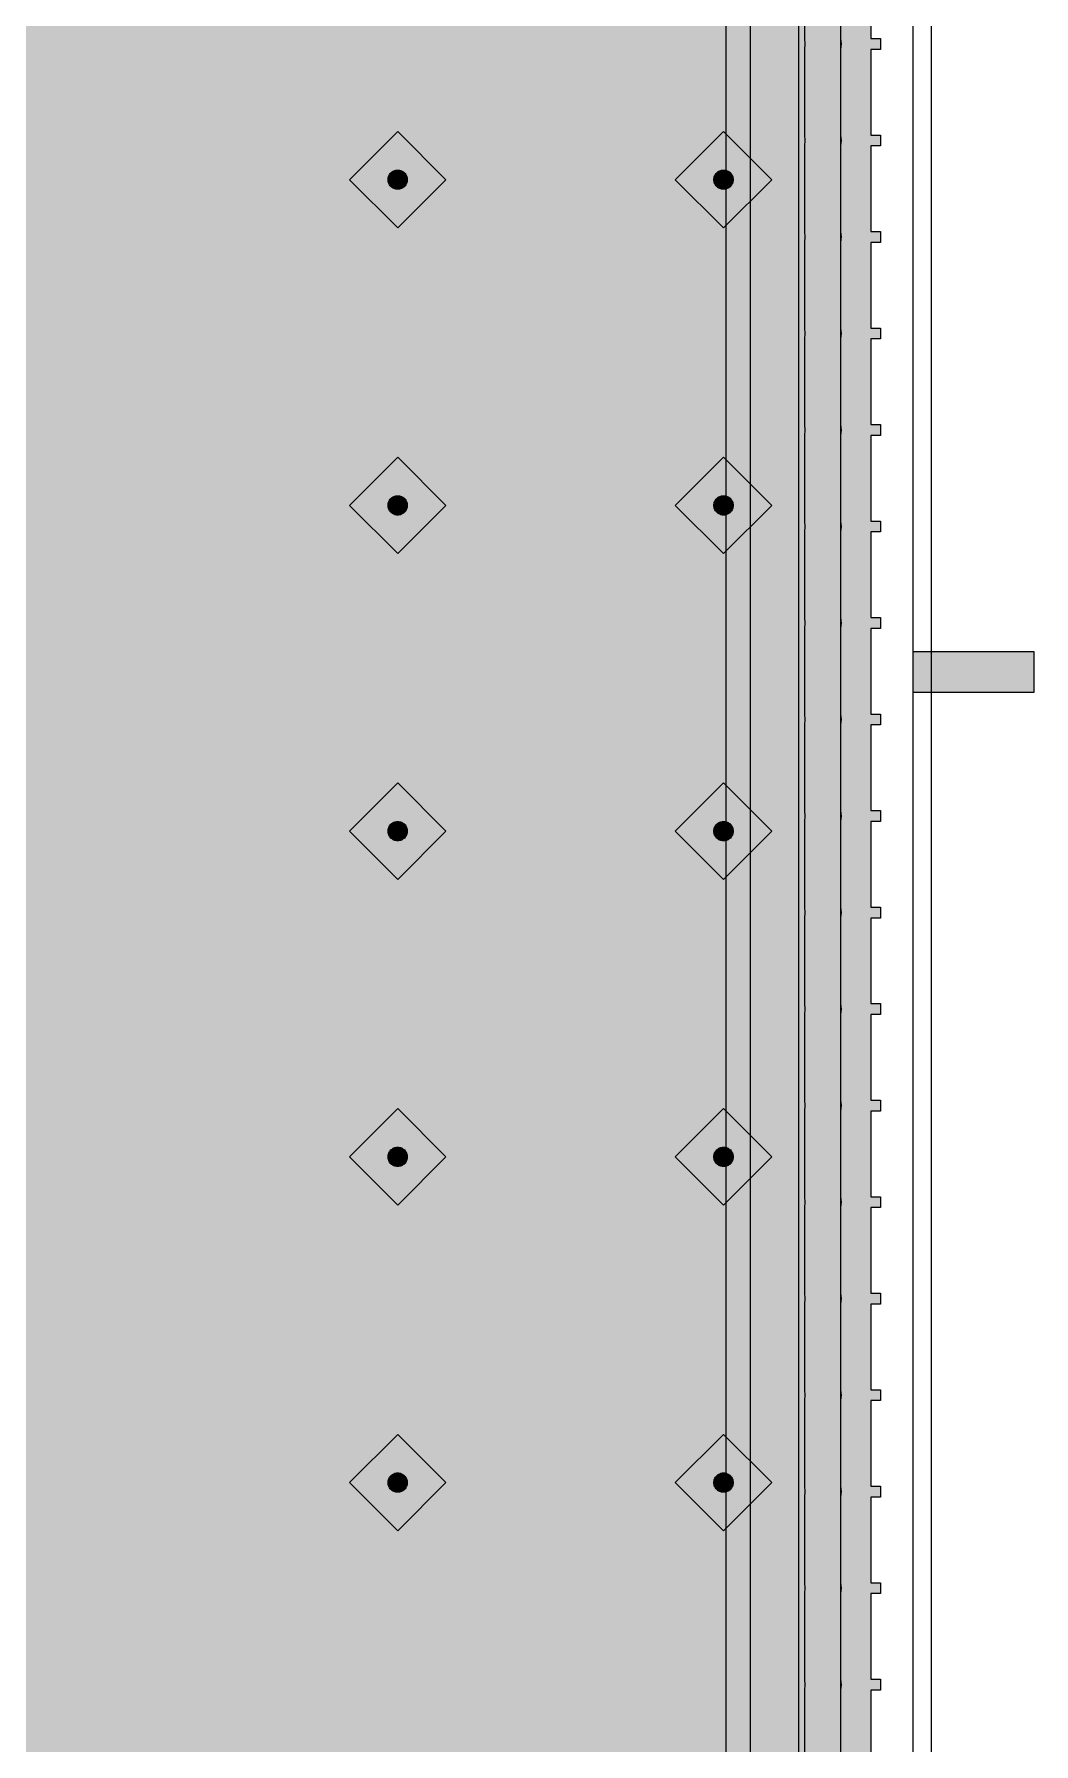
# Model space of a CAD drawing. Header units: metres. Extents: x 2172.2 to 2210.6, y 415.3 to 458.1.
# Drawn here: x 2192.783 to 2193.611, y 449.978 to 451.395 of the extents above; entities that cross this region are included whole.
import ezdxf

# ---------------------------------------------------------------- set-up
doc = ezdxf.new("R2010")
doc.units = ezdxf.units.M
for name, color, linetype, lineweight in [('NC_N1_BANQUETTES', 7, 'CONTINUOUS', 13), ('NC_N1_FLOOR_DECOR', 32, 'CONTINUOUS', 13), ('NC_N1_GLAZING', 4, 'CONTINUOUS', 13), ('NC_N1_WALLS', 7, 'CONTINUOUS', 25)]:
    doc.layers.add(name, color=color, linetype=linetype, lineweight=lineweight)

# ---------------------------------------------------------------- blocks, each defined once
blk = doc.blocks.new('NC_N1_ARCHITECTURE')
at = {"layer": 'NC_N1_WALLS', "true_color": 0xe7e6e1}
blk.add_hatch(color=256, dxfattribs=at).paths.add_polyline_path([(3.61142, 16.883097), (3.61142, 16.849096), (3.51142, 16.849096), (3.51142, 16.883097)])
at = {"layer": 'NC_N1_GLAZING', "linetype": 'CONTINUOUS', "lineweight": -2}
blk.add_lwpolyline([(3.52642, 12.841096), (3.51142, 12.841096), (3.51142, 18.191095), (3.52642, 18.191095)], close=True, dxfattribs=at)
at = {"layer": 'NC_N1_WALLS', "linetype": 'CONTINUOUS', "lineweight": -2}
blk.add_lwpolyline([(3.61142, 16.883097), (3.61142, 16.849096), (3.51142, 16.849096), (3.51142, 16.883097)], close=True, dxfattribs=at)
blk = doc.blocks.new('NC_N1_MIXED_FLOOR_TRIANGLE_L_1')
at = {"true_color": 0xeff0ee}
h = blk.add_hatch(color=256, dxfattribs=at)
h.dxf.hatch_style = 1
h.paths.add_polyline_path([(3.3202, 19.4236), (3.3203, 19.423), (3.3205, 19.4212), (3.3209, 19.4188), (3.3217, 19.4165), (3.3226, 19.4142), (3.3238, 19.412), (3.3251, 19.41), (3.3267, 19.4081), (3.3284, 19.4064), (3.3303, 19.4048), (3.3323, 19.4034), (3.3345, 19.4023), (3.3368, 19.4013), (3.3391, 19.4006), (3.3415, 19.4001), (3.344, 19.3999), (3.3598, 19.3991), (3.3611, 19.3991), (3.4514, 19.3991), (3.4514, 11.707), (-4.3727, 19.5311), (3.3194, 19.5311), (3.3194, 19.4968), (3.3194, 19.4407), (3.3195, 19.4395), (3.3199, 19.4308)])
at = {"color": 0, "linetype": 'CONTINUOUS', "lineweight": -2, "true_color": 0xa5b2b8}
blk.add_lwpolyline([(3.4514, 19.3991), (3.4514, 11.707), (-4.3727, 19.5311)], dxfattribs=at)
at = {"color": 0, "linetype": 'CONTINUOUS', "lineweight": -2, "true_color": 0xa38246}
for points in [[(3.4164, 19.3641), (3.4164, 11.7915), (-4.2882, 19.4961)], [(3.3564, 19.3042), (3.3564, 11.9364), (-4.1433, 19.4361)]]:
    blk.add_lwpolyline(points, dxfattribs=at)
at = {"color": 0, "linetype": 'CONTINUOUS', "lineweight": -2, "true_color": 0x778fa0}
blk.add_lwpolyline([(3.3764, 19.3241), (3.3764, 11.8881), (-4.1916, 19.4561)], dxfattribs=at)
blk = doc.blocks.new('NC_N1_TRIANGLE_L_BANQUETTE')
at = {"true_color": 0x778fa0}
h = blk.add_hatch(color=256, dxfattribs=at)
h.dxf.hatch_style = 1
h.paths.add_polyline_path([(0.027, 0.92), (0.027, 0.929), (0.035, 0.929), (0.035, 1), (0.027, 1), (0.027, 1.009), (0.035, 1.009), (0.035, 1.08), (0.027, 1.08), (0.027, 1.089), (0.035, 1.089), (0.035, 1.16), (0.027, 1.16), (0.027, 1.169), (0.035, 1.169), (0.035, 1.24), (0.027, 1.24), (0.027, 1.249), (0.035, 1.249), (0.035, 1.32), (0.027, 1.32), (0.027, 1.329), (0.035, 1.329), (0.035, 1.4), (0.027, 1.4), (0.027, 1.409), (0.035, 1.409), (0.035, 1.48), (0.027, 1.48), (0.027, 1.489), (0.035, 1.489), (0.035, 1.56), (0.027, 1.56), (0.027, 1.569), (0.035, 1.569), (0.035, 1.64), (0.027, 1.64), (0.027, 1.649), (0.035, 1.649), (0.035, 1.72), (0.027, 1.72), (0.027, 1.729), (0.035, 1.729), (0.035, 1.8), (0.027, 1.8), (0.027, 1.809), (0.035, 1.809), (0.035, 1.88), (0.027, 1.88), (0.027, 1.889), (0.035, 1.889), (0.035, 1.96), (0.027, 1.96), (0.027, 1.969), (0.035, 1.969), (0.035, 2.04), (0.027, 2.04), (0.027, 2.049), (0.035, 2.049), (0.035, 2.12), (0.027, 2.12), (0.027, 2.129), (0.035, 2.129), (0.035, 2.2), (0.027, 2.2), (0.027, 2.209), (0.035, 2.209), (0.035, 2.28), (0.027, 2.28), (0.027, 2.289), (0.035, 2.289), (0.035, 2.36), (0.027, 2.36), (0.027, 2.369), (0.035, 2.369), (0.035, 2.44), (0.027, 2.44), (0.027, 2.449), (0.035, 2.449), (0.035, 2.52), (0.027, 2.52), (0.027, 2.529), (0.035, 2.529), (0.035, 2.6), (0.027, 2.6), (0.027, 2.609), (0.035, 2.609), (0.035, 2.68), (0.027, 2.68), (0.027, 2.689), (0.035, 2.689), (0.035, 2.76), (0.027, 2.76), (0.027, 2.769), (0.035, 2.769), (0.035, 2.84), (0.027, 2.84), (0.027, 2.849), (0.035, 2.849), (0.035, 2.92), (0.027, 2.92), (0.027, 2.929), (0.035, 2.929), (0.035, 3), (0.027, 3), (0.027, 3.009), (0.035, 3.009), (0.035, 3.08), (0.027, 3.08), (0.027, 3.089), (0.035, 3.089), (0.035, 3.16), (0.027, 3.16), (0.027, 3.169), (0.035, 3.169), (0.035, 3.24), (0.027, 3.24), (0.027, 3.249), (0.035, 3.249), (0.035, 3.32), (0.027, 3.32), (0.027, 3.329), (0.035, 3.329), (0.035, 3.4), (0.027, 3.4), (0.027, 3.409), (0.035, 3.409), (0.035, 3.48), (0.027, 3.48), (0.027, 3.489), (0.035, 3.489), (0.035, 3.56), (0.027, 3.56), (0.027, 3.569), (0.035, 3.569), (0.035, 3.64), (0.027, 3.64), (0.027, 3.649), (0.035, 3.649), (0.035, 3.72), (0.027, 3.72), (0.027, 3.729), (0.035, 3.729), (0.035, 3.8), (0.027, 3.8), (0.027, 3.809), (0.035, 3.809), (0.035, 3.88), (0.027, 3.88), (0.027, 3.889), (0.035, 3.889), (0.035, 3.96), (0.027, 3.96), (0.027, 3.969), (0.035, 3.969), (0.035, 4.04), (0.027, 4.04), (0.027, 4.049), (0.035, 4.049), (0.035, 4.12), (0.027, 4.12), (0.027, 4.129), (0.035, 4.129), (0.035, 4.2), (0.027, 4.2), (0.027, 4.209), (0.035, 4.209), (0.035, 4.28), (0.027, 4.28), (0.027, 4.289), (0.035, 4.289), (0.035, 4.35), (0.8, 4.35), (0.8, 0.8), (4.35, 0.8), (4.35, 0.035), (4.289, 0.035), (4.289, 0.027), (4.28, 0.027), (4.28, 0.035), (4.209, 0.035), (4.209, 0.027), (4.2, 0.027), (4.2, 0.035), (4.129, 0.035), (4.129, 0.027), (4.12, 0.027), (4.12, 0.035), (4.049, 0.035), (4.049, 0.027), (4.04, 0.027), (4.04, 0.035), (3.969, 0.035), (3.969, 0.027), (3.96, 0.027), (3.96, 0.035), (3.889, 0.035), (3.889, 0.027), (3.88, 0.027), (3.88, 0.035), (3.809, 0.035), (3.809, 0.027), (3.8, 0.027), (3.8, 0.035), (3.729, 0.035), (3.729, 0.027), (3.72, 0.027), (3.72, 0.035), (3.649, 0.035), (3.649, 0.027), (3.64, 0.027), (3.64, 0.035), (3.569, 0.035), (3.569, 0.027), (3.56, 0.027), (3.56, 0.035), (3.489, 0.035), (3.489, 0.027), (3.48, 0.027), (3.48, 0.035), (3.409, 0.035), (3.409, 0.027), (3.4, 0.027), (3.4, 0.035), (3.329, 0.035), (3.329, 0.027), (3.32, 0.027), (3.32, 0.035), (3.249, 0.035), (3.249, 0.027), (3.24, 0.027), (3.24, 0.035), (3.169, 0.035), (3.169, 0.027), (3.16, 0.027), (3.16, 0.035), (3.089, 0.035), (3.089, 0.027), (3.08, 0.027), (3.08, 0.035), (3.009, 0.035), (3.009, 0.027), (3, 0.027), (3, 0.035), (2.929, 0.035), (2.929, 0.027), (2.92, 0.027), (2.92, 0.035), (2.849, 0.035), (2.849, 0.027), (2.84, 0.027), (2.84, 0.035), (2.769, 0.035), (2.769, 0.027), (2.76, 0.027), (2.76, 0.035), (2.689, 0.035), (2.689, 0.027), (2.68, 0.027), (2.68, 0.035), (2.609, 0.035), (2.609, 0.027), (2.6, 0.027), (2.6, 0.035), (2.529, 0.035), (2.529, 0.027), (2.52, 0.027), (2.52, 0.035), (2.449, 0.035), (2.449, 0.027), (2.44, 0.027), (2.44, 0.035), (2.369, 0.035), (2.369, 0.027), (2.36, 0.027), (2.36, 0.035), (2.289, 0.035), (2.289, 0.027), (2.28, 0.027), (2.28, 0.035), (2.209, 0.035), (2.209, 0.027), (2.2, 0.027), (2.2, 0.035), (2.129, 0.035), (2.129, 0.027), (2.12, 0.027), (2.12, 0.035), (2.049, 0.035), (2.049, 0.027), (2.04, 0.027), (2.04, 0.035), (1.969, 0.035), (1.969, 0.027), (1.96, 0.027), (1.96, 0.035), (1.889, 0.035), (1.889, 0.027), (1.88, 0.027), (1.88, 0.035), (1.809, 0.035), (1.809, 0.027), (1.8, 0.027), (1.8, 0.035), (1.729, 0.035), (1.729, 0.027), (1.72, 0.027), (1.72, 0.035), (1.649, 0.035), (1.649, 0.027), (1.64, 0.027), (1.64, 0.035), (1.569, 0.035), (1.569, 0.027), (1.56, 0.027), (1.56, 0.035), (1.489, 0.035), (1.489, 0.027), (1.48, 0.027), (1.48, 0.035), (1.409, 0.035), (1.409, 0.027), (1.4, 0.027), (1.4, 0.035), (1.329, 0.035), (1.329, 0.027), (1.32, 0.027), (1.32, 0.035), (1.249, 0.035), (1.249, 0.027), (1.24, 0.027), (1.24, 0.035), (1.169, 0.035), (1.169, 0.027), (1.16, 0.027), (1.16, 0.035), (1.089, 0.035), (1.089, 0.027), (1.08, 0.027), (1.08, 0.035), (1.009, 0.035), (1.009, 0.027), (1, 0.027), (1, 0.035), (0.929, 0.035), (0.929, 0.027), (0.92, 0.027), (0.92, 0.035), (0.849, 0.035), (0.849, 0.027), (0.84, 0.027), (0.84, 0.035), (0.769, 0.035), (0.769, 0.027), (0.76, 0.027), (0.76, 0.035), (0.689, 0.035), (0.689, 0.027), (0.68, 0.027), (0.68, 0.035), (0.609, 0.035), (0.609, 0.027), (0.6, 0.027), (0.6, 0.035), (0.529, 0.035), (0.529, 0.027), (0.52, 0.027), (0.52, 0.035), (0.45, 0.035), (0.45, 0.048), (0.448, 0.048), (0.448, 0.092), (0.45, 0.092), (0.45, 0.45), (0.035, 0.45), (0.035, 0.52), (0.027, 0.52), (0.027, 0.529), (0.035, 0.529), (0.035, 0.6), (0.027, 0.6), (0.027, 0.609), (0.035, 0.609), (0.035, 0.68), (0.027, 0.68), (0.027, 0.689), (0.035, 0.689), (0.035, 0.76), (0.027, 0.76), (0.027, 0.769), (0.035, 0.769), (0.035, 0.84), (0.027, 0.84), (0.027, 0.849), (0.035, 0.849), (0.035, 0.92)])
at = {"true_color": 0xa38246}
h = blk.add_hatch(color=256, dxfattribs=at)
h.dxf.hatch_style = 1
h.paths.add_polyline_path([(0.165, 3.397), (0.165, 3.3962), (0.1648, 3.3954), (0.1647, 3.3947), (0.1644, 3.3939), (0.1641, 3.3932), (0.1637, 3.3926), (0.1632, 3.3919), (0.1627, 3.3913), (0.1621, 3.3908), (0.1614, 3.3903), (0.1608, 3.3899), (0.1601, 3.3896), (0.1593, 3.3893), (0.1586, 3.3892), (0.1578, 3.389), (0.157, 3.389), (0.1562, 3.389), (0.1554, 3.3892), (0.1547, 3.3893), (0.1539, 3.3896), (0.1532, 3.3899), (0.1526, 3.3903), (0.1519, 3.3908), (0.1513, 3.3913), (0.1508, 3.3919), (0.1503, 3.3926), (0.1499, 3.3932), (0.1496, 3.3939), (0.1493, 3.3947), (0.1492, 3.3954), (0.149, 3.3962), (0.149, 3.397), (0.149, 3.3978), (0.1492, 3.3986), (0.1493, 3.3993), (0.1496, 3.4001), (0.1499, 3.4008), (0.1503, 3.4014), (0.1508, 3.4021), (0.1513, 3.4027), (0.1519, 3.4032), (0.1526, 3.4037), (0.1532, 3.4041), (0.1539, 3.4044), (0.1547, 3.4047), (0.1554, 3.4048), (0.1562, 3.405), (0.157, 3.405), (0.1578, 3.405), (0.1586, 3.4048), (0.1593, 3.4047), (0.1601, 3.4044), (0.1608, 3.4041), (0.1614, 3.4037), (0.1621, 3.4032), (0.1627, 3.4027), (0.1632, 3.4021), (0.1637, 3.4014), (0.1641, 3.4008), (0.1644, 3.4001), (0.1647, 3.3993), (0.1648, 3.3986), (0.165, 3.3978)])
h = blk.add_hatch(color=256, dxfattribs=at)
h.dxf.hatch_style = 1
h.paths.add_polyline_path([(0.435, 3.397), (0.435, 3.3962), (0.4348, 3.3954), (0.4347, 3.3947), (0.4344, 3.3939), (0.4341, 3.3932), (0.4337, 3.3926), (0.4332, 3.3919), (0.4327, 3.3913), (0.4321, 3.3908), (0.4314, 3.3903), (0.4308, 3.3899), (0.4301, 3.3896), (0.4293, 3.3893), (0.4286, 3.3892), (0.4278, 3.389), (0.427, 3.389), (0.4262, 3.389), (0.4254, 3.3892), (0.4247, 3.3893), (0.4239, 3.3896), (0.4232, 3.3899), (0.4226, 3.3903), (0.4219, 3.3908), (0.4213, 3.3913), (0.4208, 3.3919), (0.4203, 3.3926), (0.4199, 3.3932), (0.4196, 3.3939), (0.4193, 3.3947), (0.4192, 3.3954), (0.419, 3.3962), (0.419, 3.397), (0.419, 3.3978), (0.4192, 3.3986), (0.4193, 3.3993), (0.4196, 3.4001), (0.4199, 3.4008), (0.4203, 3.4014), (0.4208, 3.4021), (0.4213, 3.4027), (0.4219, 3.4032), (0.4226, 3.4037), (0.4232, 3.4041), (0.4239, 3.4044), (0.4247, 3.4047), (0.4254, 3.4048), (0.4262, 3.405), (0.427, 3.405), (0.4278, 3.405), (0.4286, 3.4048), (0.4293, 3.4047), (0.4301, 3.4044), (0.4308, 3.4041), (0.4314, 3.4037), (0.4321, 3.4032), (0.4327, 3.4027), (0.4332, 3.4021), (0.4337, 3.4014), (0.4341, 3.4008), (0.4344, 3.4001), (0.4347, 3.3993), (0.4348, 3.3986), (0.435, 3.3978)])
h = blk.add_hatch(color=256, dxfattribs=at)
h.dxf.hatch_style = 1
h.paths.add_polyline_path([(0.165, 3.127), (0.165, 3.1262), (0.1648, 3.1254), (0.1647, 3.1247), (0.1644, 3.1239), (0.1641, 3.1232), (0.1637, 3.1226), (0.1632, 3.1219), (0.1627, 3.1213), (0.1621, 3.1208), (0.1614, 3.1203), (0.1608, 3.1199), (0.1601, 3.1196), (0.1593, 3.1193), (0.1586, 3.1192), (0.1578, 3.119), (0.157, 3.119), (0.1562, 3.119), (0.1554, 3.1192), (0.1547, 3.1193), (0.1539, 3.1196), (0.1532, 3.1199), (0.1526, 3.1203), (0.1519, 3.1208), (0.1513, 3.1213), (0.1508, 3.1219), (0.1503, 3.1226), (0.1499, 3.1232), (0.1496, 3.1239), (0.1493, 3.1247), (0.1492, 3.1254), (0.149, 3.1262), (0.149, 3.127), (0.149, 3.1278), (0.1492, 3.1286), (0.1493, 3.1293), (0.1496, 3.1301), (0.1499, 3.1308), (0.1503, 3.1314), (0.1508, 3.1321), (0.1513, 3.1327), (0.1519, 3.1332), (0.1526, 3.1337), (0.1532, 3.1341), (0.1539, 3.1344), (0.1547, 3.1347), (0.1554, 3.1348), (0.1562, 3.135), (0.157, 3.135), (0.1578, 3.135), (0.1586, 3.1348), (0.1593, 3.1347), (0.1601, 3.1344), (0.1608, 3.1341), (0.1614, 3.1337), (0.1621, 3.1332), (0.1627, 3.1327), (0.1632, 3.1321), (0.1637, 3.1314), (0.1641, 3.1308), (0.1644, 3.1301), (0.1647, 3.1293), (0.1648, 3.1286), (0.165, 3.1278)])
h = blk.add_hatch(color=256, dxfattribs=at)
h.dxf.hatch_style = 1
h.paths.add_polyline_path([(0.435, 3.127), (0.435, 3.1262), (0.4348, 3.1254), (0.4347, 3.1247), (0.4344, 3.1239), (0.4341, 3.1232), (0.4337, 3.1226), (0.4332, 3.1219), (0.4327, 3.1213), (0.4321, 3.1208), (0.4314, 3.1203), (0.4308, 3.1199), (0.4301, 3.1196), (0.4293, 3.1193), (0.4286, 3.1192), (0.4278, 3.119), (0.427, 3.119), (0.4262, 3.119), (0.4254, 3.1192), (0.4247, 3.1193), (0.4239, 3.1196), (0.4232, 3.1199), (0.4226, 3.1203), (0.4219, 3.1208), (0.4213, 3.1213), (0.4208, 3.1219), (0.4203, 3.1226), (0.4199, 3.1232), (0.4196, 3.1239), (0.4193, 3.1247), (0.4192, 3.1254), (0.419, 3.1262), (0.419, 3.127), (0.419, 3.1278), (0.4192, 3.1286), (0.4193, 3.1293), (0.4196, 3.1301), (0.4199, 3.1308), (0.4203, 3.1314), (0.4208, 3.1321), (0.4213, 3.1327), (0.4219, 3.1332), (0.4226, 3.1337), (0.4232, 3.1341), (0.4239, 3.1344), (0.4247, 3.1347), (0.4254, 3.1348), (0.4262, 3.135), (0.427, 3.135), (0.4278, 3.135), (0.4286, 3.1348), (0.4293, 3.1347), (0.4301, 3.1344), (0.4308, 3.1341), (0.4314, 3.1337), (0.4321, 3.1332), (0.4327, 3.1327), (0.4332, 3.1321), (0.4337, 3.1314), (0.4341, 3.1308), (0.4344, 3.1301), (0.4347, 3.1293), (0.4348, 3.1286), (0.435, 3.1278)])
h = blk.add_hatch(color=256, dxfattribs=at)
h.dxf.hatch_style = 1
h.paths.add_polyline_path([(0.165, 2.857), (0.165, 2.8562), (0.1648, 2.8554), (0.1647, 2.8547), (0.1644, 2.8539), (0.1641, 2.8532), (0.1637, 2.8526), (0.1632, 2.8519), (0.1627, 2.8513), (0.1621, 2.8508), (0.1614, 2.8503), (0.1608, 2.8499), (0.1601, 2.8496), (0.1593, 2.8493), (0.1586, 2.8492), (0.1578, 2.849), (0.157, 2.849), (0.1562, 2.849), (0.1554, 2.8492), (0.1547, 2.8493), (0.1539, 2.8496), (0.1532, 2.8499), (0.1526, 2.8503), (0.1519, 2.8508), (0.1513, 2.8513), (0.1508, 2.8519), (0.1503, 2.8526), (0.1499, 2.8532), (0.1496, 2.8539), (0.1493, 2.8547), (0.1492, 2.8554), (0.149, 2.8562), (0.149, 2.857), (0.149, 2.8578), (0.1492, 2.8586), (0.1493, 2.8593), (0.1496, 2.8601), (0.1499, 2.8608), (0.1503, 2.8614), (0.1508, 2.8621), (0.1513, 2.8627), (0.1519, 2.8632), (0.1526, 2.8637), (0.1532, 2.8641), (0.1539, 2.8644), (0.1547, 2.8647), (0.1554, 2.8648), (0.1562, 2.865), (0.157, 2.865), (0.1578, 2.865), (0.1586, 2.8648), (0.1593, 2.8647), (0.1601, 2.8644), (0.1608, 2.8641), (0.1614, 2.8637), (0.1621, 2.8632), (0.1627, 2.8627), (0.1632, 2.8621), (0.1637, 2.8614), (0.1641, 2.8608), (0.1644, 2.8601), (0.1647, 2.8593), (0.1648, 2.8586), (0.165, 2.8578)])
h = blk.add_hatch(color=256, dxfattribs=at)
h.dxf.hatch_style = 1
h.paths.add_polyline_path([(0.435, 2.857), (0.435, 2.8562), (0.4348, 2.8554), (0.4347, 2.8547), (0.4344, 2.8539), (0.4341, 2.8532), (0.4337, 2.8526), (0.4332, 2.8519), (0.4327, 2.8513), (0.4321, 2.8508), (0.4314, 2.8503), (0.4308, 2.8499), (0.4301, 2.8496), (0.4293, 2.8493), (0.4286, 2.8492), (0.4278, 2.849), (0.427, 2.849), (0.4262, 2.849), (0.4254, 2.8492), (0.4247, 2.8493), (0.4239, 2.8496), (0.4232, 2.8499), (0.4226, 2.8503), (0.4219, 2.8508), (0.4213, 2.8513), (0.4208, 2.8519), (0.4203, 2.8526), (0.4199, 2.8532), (0.4196, 2.8539), (0.4193, 2.8547), (0.4192, 2.8554), (0.419, 2.8562), (0.419, 2.857), (0.419, 2.8578), (0.4192, 2.8586), (0.4193, 2.8593), (0.4196, 2.8601), (0.4199, 2.8608), (0.4203, 2.8614), (0.4208, 2.8621), (0.4213, 2.8627), (0.4219, 2.8632), (0.4226, 2.8637), (0.4232, 2.8641), (0.4239, 2.8644), (0.4247, 2.8647), (0.4254, 2.8648), (0.4262, 2.865), (0.427, 2.865), (0.4278, 2.865), (0.4286, 2.8648), (0.4293, 2.8647), (0.4301, 2.8644), (0.4308, 2.8641), (0.4314, 2.8637), (0.4321, 2.8632), (0.4327, 2.8627), (0.4332, 2.8621), (0.4337, 2.8614), (0.4341, 2.8608), (0.4344, 2.8601), (0.4347, 2.8593), (0.4348, 2.8586), (0.435, 2.8578)])
h = blk.add_hatch(color=256, dxfattribs=at)
h.dxf.hatch_style = 1
h.paths.add_polyline_path([(0.165, 2.587), (0.165, 2.5862), (0.1648, 2.5854), (0.1647, 2.5847), (0.1644, 2.5839), (0.1641, 2.5832), (0.1637, 2.5826), (0.1632, 2.5819), (0.1627, 2.5813), (0.1621, 2.5808), (0.1614, 2.5803), (0.1608, 2.5799), (0.1601, 2.5796), (0.1593, 2.5793), (0.1586, 2.5792), (0.1578, 2.579), (0.157, 2.579), (0.1562, 2.579), (0.1554, 2.5792), (0.1547, 2.5793), (0.1539, 2.5796), (0.1532, 2.5799), (0.1526, 2.5803), (0.1519, 2.5808), (0.1513, 2.5813), (0.1508, 2.5819), (0.1503, 2.5826), (0.1499, 2.5832), (0.1496, 2.5839), (0.1493, 2.5847), (0.1492, 2.5854), (0.149, 2.5862), (0.149, 2.587), (0.149, 2.5878), (0.1492, 2.5886), (0.1493, 2.5893), (0.1496, 2.5901), (0.1499, 2.5908), (0.1503, 2.5914), (0.1508, 2.5921), (0.1513, 2.5927), (0.1519, 2.5932), (0.1526, 2.5937), (0.1532, 2.5941), (0.1539, 2.5944), (0.1547, 2.5947), (0.1554, 2.5948), (0.1562, 2.595), (0.157, 2.595), (0.1578, 2.595), (0.1586, 2.5948), (0.1593, 2.5947), (0.1601, 2.5944), (0.1608, 2.5941), (0.1614, 2.5937), (0.1621, 2.5932), (0.1627, 2.5927), (0.1632, 2.5921), (0.1637, 2.5914), (0.1641, 2.5908), (0.1644, 2.5901), (0.1647, 2.5893), (0.1648, 2.5886), (0.165, 2.5878)])
h = blk.add_hatch(color=256, dxfattribs=at)
h.dxf.hatch_style = 1
h.paths.add_polyline_path([(0.435, 2.587), (0.435, 2.5862), (0.4348, 2.5854), (0.4347, 2.5847), (0.4344, 2.5839), (0.4341, 2.5832), (0.4337, 2.5826), (0.4332, 2.5819), (0.4327, 2.5813), (0.4321, 2.5808), (0.4314, 2.5803), (0.4308, 2.5799), (0.4301, 2.5796), (0.4293, 2.5793), (0.4286, 2.5792), (0.4278, 2.579), (0.427, 2.579), (0.4262, 2.579), (0.4254, 2.5792), (0.4247, 2.5793), (0.4239, 2.5796), (0.4232, 2.5799), (0.4226, 2.5803), (0.4219, 2.5808), (0.4213, 2.5813), (0.4208, 2.5819), (0.4203, 2.5826), (0.4199, 2.5832), (0.4196, 2.5839), (0.4193, 2.5847), (0.4192, 2.5854), (0.419, 2.5862), (0.419, 2.587), (0.419, 2.5878), (0.4192, 2.5886), (0.4193, 2.5893), (0.4196, 2.5901), (0.4199, 2.5908), (0.4203, 2.5914), (0.4208, 2.5921), (0.4213, 2.5927), (0.4219, 2.5932), (0.4226, 2.5937), (0.4232, 2.5941), (0.4239, 2.5944), (0.4247, 2.5947), (0.4254, 2.5948), (0.4262, 2.595), (0.427, 2.595), (0.4278, 2.595), (0.4286, 2.5948), (0.4293, 2.5947), (0.4301, 2.5944), (0.4308, 2.5941), (0.4314, 2.5937), (0.4321, 2.5932), (0.4327, 2.5927), (0.4332, 2.5921), (0.4337, 2.5914), (0.4341, 2.5908), (0.4344, 2.5901), (0.4347, 2.5893), (0.4348, 2.5886), (0.435, 2.5878)])
h = blk.add_hatch(color=256, dxfattribs=at)
h.dxf.hatch_style = 1
h.paths.add_polyline_path([(0.165, 2.317), (0.165, 2.3162), (0.1648, 2.3154), (0.1647, 2.3147), (0.1644, 2.3139), (0.1641, 2.3132), (0.1637, 2.3126), (0.1632, 2.3119), (0.1627, 2.3113), (0.1621, 2.3108), (0.1614, 2.3103), (0.1608, 2.3099), (0.1601, 2.3096), (0.1593, 2.3093), (0.1586, 2.3092), (0.1578, 2.309), (0.157, 2.309), (0.1562, 2.309), (0.1554, 2.3092), (0.1547, 2.3093), (0.1539, 2.3096), (0.1532, 2.3099), (0.1526, 2.3103), (0.1519, 2.3108), (0.1513, 2.3113), (0.1508, 2.3119), (0.1503, 2.3126), (0.1499, 2.3132), (0.1496, 2.3139), (0.1493, 2.3147), (0.1492, 2.3154), (0.149, 2.3162), (0.149, 2.317), (0.149, 2.3178), (0.1492, 2.3186), (0.1493, 2.3193), (0.1496, 2.3201), (0.1499, 2.3208), (0.1503, 2.3214), (0.1508, 2.3221), (0.1513, 2.3227), (0.1519, 2.3232), (0.1526, 2.3237), (0.1532, 2.3241), (0.1539, 2.3244), (0.1547, 2.3247), (0.1554, 2.3248), (0.1562, 2.325), (0.157, 2.325), (0.1578, 2.325), (0.1586, 2.3248), (0.1593, 2.3247), (0.1601, 2.3244), (0.1608, 2.3241), (0.1614, 2.3237), (0.1621, 2.3232), (0.1627, 2.3227), (0.1632, 2.3221), (0.1637, 2.3214), (0.1641, 2.3208), (0.1644, 2.3201), (0.1647, 2.3193), (0.1648, 2.3186), (0.165, 2.3178)])
h = blk.add_hatch(color=256, dxfattribs=at)
h.dxf.hatch_style = 1
h.paths.add_polyline_path([(0.435, 2.317), (0.435, 2.3162), (0.4348, 2.3154), (0.4347, 2.3147), (0.4344, 2.3139), (0.4341, 2.3132), (0.4337, 2.3126), (0.4332, 2.3119), (0.4327, 2.3113), (0.4321, 2.3108), (0.4314, 2.3103), (0.4308, 2.3099), (0.4301, 2.3096), (0.4293, 2.3093), (0.4286, 2.3092), (0.4278, 2.309), (0.427, 2.309), (0.4262, 2.309), (0.4254, 2.3092), (0.4247, 2.3093), (0.4239, 2.3096), (0.4232, 2.3099), (0.4226, 2.3103), (0.4219, 2.3108), (0.4213, 2.3113), (0.4208, 2.3119), (0.4203, 2.3126), (0.4199, 2.3132), (0.4196, 2.3139), (0.4193, 2.3147), (0.4192, 2.3154), (0.419, 2.3162), (0.419, 2.317), (0.419, 2.3178), (0.4192, 2.3186), (0.4193, 2.3193), (0.4196, 2.3201), (0.4199, 2.3208), (0.4203, 2.3214), (0.4208, 2.3221), (0.4213, 2.3227), (0.4219, 2.3232), (0.4226, 2.3237), (0.4232, 2.3241), (0.4239, 2.3244), (0.4247, 2.3247), (0.4254, 2.3248), (0.4262, 2.325), (0.427, 2.325), (0.4278, 2.325), (0.4286, 2.3248), (0.4293, 2.3247), (0.4301, 2.3244), (0.4308, 2.3241), (0.4314, 2.3237), (0.4321, 2.3232), (0.4327, 2.3227), (0.4332, 2.3221), (0.4337, 2.3214), (0.4341, 2.3208), (0.4344, 2.3201), (0.4347, 2.3193), (0.4348, 2.3186), (0.435, 2.3178)])
at = {"color": 0, "linetype": 'CONTINUOUS', "lineweight": -2, "true_color": 0x2d3540}
blk.add_lwpolyline([(0.035, 2.129), (0.035, 2.2), (0.027, 2.2), (0.027, 2.209), (0.035, 2.209), (0.035, 2.28), (0.027, 2.28), (0.027, 2.289), (0.035, 2.289), (0.035, 2.36), (0.027, 2.36), (0.027, 2.369), (0.035, 2.369), (0.035, 2.44), (0.027, 2.44), (0.027, 2.449), (0.035, 2.449), (0.035, 2.52), (0.027, 2.52), (0.027, 2.529), (0.035, 2.529), (0.035, 2.6), (0.027, 2.6), (0.027, 2.609), (0.035, 2.609), (0.035, 2.68), (0.027, 2.68), (0.027, 2.689), (0.035, 2.689), (0.035, 2.76), (0.027, 2.76), (0.027, 2.769), (0.035, 2.769), (0.035, 2.84), (0.027, 2.84), (0.027, 2.849), (0.035, 2.849), (0.035, 2.92), (0.027, 2.92), (0.027, 2.929), (0.035, 2.929), (0.035, 3), (0.027, 3), (0.027, 3.009), (0.035, 3.009), (0.035, 3.08), (0.027, 3.08), (0.027, 3.089), (0.035, 3.089), (0.035, 3.16), (0.027, 3.16), (0.027, 3.169), (0.035, 3.169), (0.035, 3.24), (0.027, 3.24), (0.027, 3.249), (0.035, 3.249), (0.035, 3.32), (0.027, 3.32), (0.027, 3.329), (0.035, 3.329), (0.035, 3.4), (0.027, 3.4), (0.027, 3.409), (0.035, 3.409), (0.035, 3.48), (0.027, 3.48), (0.027, 3.489), (0.035, 3.489), (0.035, 3.56), (0.027, 3.56), (0.027, 3.569), (0.035, 3.569), (0.035, 3.64)], dxfattribs=at)
at = {"color": 0, "linetype": 'CONTINUOUS', "lineweight": -2, "true_color": 0xa38246}
for points in [[(0.06, 2.129), (0.06, 2.2), (0.0599, 2.2025), (0.0596, 2.2045), (0.0599, 2.2065), (0.06, 2.209), (0.06, 2.28), (0.0599, 2.2825), (0.0596, 2.2845), (0.0599, 2.2865), (0.06, 2.289), (0.06, 2.36), (0.0599, 2.3625), (0.0596, 2.3645), (0.0599, 2.3665), (0.06, 2.369), (0.06, 2.44), (0.0599, 2.4425), (0.0596, 2.4445), (0.0599, 2.4465), (0.06, 2.449), (0.06, 2.52), (0.0599, 2.5225), (0.0596, 2.5245), (0.0599, 2.5265), (0.06, 2.529), (0.06, 2.6), (0.0599, 2.6025), (0.0596, 2.6045), (0.0599, 2.6065), (0.06, 2.609), (0.06, 2.68), (0.0599, 2.6825), (0.0596, 2.6845), (0.0599, 2.6865), (0.06, 2.689), (0.06, 2.76), (0.0599, 2.7625), (0.0596, 2.7645), (0.0599, 2.7665), (0.06, 2.769), (0.06, 2.84), (0.0599, 2.8425), (0.0596, 2.8445), (0.0599, 2.8465), (0.06, 2.849), (0.06, 2.92), (0.0599, 2.9225), (0.0596, 2.9245), (0.0599, 2.9265), (0.06, 2.929), (0.06, 3), (0.0599, 3.0025), (0.0596, 3.0045), (0.0599, 3.0065), (0.06, 3.009), (0.06, 3.08), (0.0599, 3.0825), (0.0596, 3.0845), (0.0599, 3.0865), (0.06, 3.089), (0.06, 3.16), (0.0599, 3.1625), (0.0596, 3.1645), (0.0599, 3.1665), (0.06, 3.169), (0.06, 3.24), (0.0599, 3.2425), (0.0596, 3.2445), (0.0599, 3.2465), (0.06, 3.249), (0.06, 3.32), (0.0599, 3.3225), (0.0596, 3.3245), (0.0599, 3.3265), (0.06, 3.329), (0.06, 3.4), (0.0599, 3.4025), (0.0596, 3.4045), (0.0599, 3.4065), (0.06, 3.409), (0.06, 3.48), (0.0599, 3.4825), (0.0596, 3.4845), (0.0599, 3.4865), (0.06, 3.489), (0.06, 3.56), (0.0599, 3.5625), (0.0596, 3.5645), (0.0599, 3.5665), (0.06, 3.569), (0.06, 3.64)], [(0.09, 2.129), (0.09, 2.2), (0.0898, 2.2045), (0.09, 2.209), (0.09, 2.28), (0.0898, 2.2845), (0.09, 2.289), (0.09, 2.36), (0.0898, 2.3645), (0.09, 2.369), (0.09, 2.44), (0.0898, 2.4445), (0.09, 2.449), (0.09, 2.52), (0.0898, 2.5245), (0.09, 2.529), (0.09, 2.6), (0.0898, 2.6045), (0.09, 2.609), (0.09, 2.68), (0.0898, 2.6845), (0.09, 2.689), (0.09, 2.76), (0.0898, 2.7645), (0.09, 2.769), (0.09, 2.84), (0.0898, 2.8445), (0.09, 2.849), (0.09, 2.92), (0.0898, 2.9245), (0.09, 2.929), (0.09, 3), (0.0898, 3.0045), (0.09, 3.009), (0.09, 3.08), (0.0898, 3.0845), (0.09, 3.089), (0.09, 3.16), (0.0898, 3.1645), (0.09, 3.169), (0.09, 3.24), (0.0898, 3.2445), (0.09, 3.249), (0.09, 3.32), (0.0898, 3.3245), (0.09, 3.329), (0.09, 3.4), (0.0898, 3.4045), (0.09, 3.409), (0.09, 3.48), (0.0898, 3.4845), (0.09, 3.489), (0.09, 3.56), (0.0898, 3.5645), (0.09, 3.569), (0.09, 3.64)]]:
    blk.add_lwpolyline(points, dxfattribs=at)
at = {"color": 0, "linetype": 'CONTINUOUS', "lineweight": -2, "true_color": 0xbfccd3}
for points in [[(0.157, 3.357), (0.197, 3.397), (0.157, 3.437), (0.117, 3.397)], [(0.427, 3.357), (0.467, 3.397), (0.427, 3.437), (0.387, 3.397)], [(0.157, 3.087), (0.197, 3.127), (0.157, 3.167), (0.117, 3.127)], [(0.427, 3.087), (0.467, 3.127), (0.427, 3.167), (0.387, 3.127)], [(0.157, 2.817), (0.197, 2.857), (0.157, 2.897), (0.117, 2.857)], [(0.427, 2.817), (0.467, 2.857), (0.427, 2.897), (0.387, 2.857)], [(0.157, 2.547), (0.197, 2.587), (0.157, 2.627), (0.117, 2.587)], [(0.427, 2.547), (0.467, 2.587), (0.427, 2.627), (0.387, 2.587)], [(0.157, 2.277), (0.197, 2.317), (0.157, 2.357), (0.117, 2.317)], [(0.427, 2.277), (0.467, 2.317), (0.427, 2.357), (0.387, 2.317)]]:
    blk.add_lwpolyline(points, close=True, dxfattribs=at)
at = {"color": 0, "linetype": 'CONTINUOUS', "lineweight": -2}
for points in [[(0.165, 3.397), (0.165, 3.3962), (0.1648, 3.3954), (0.1647, 3.3947), (0.1644, 3.3939), (0.1641, 3.3932), (0.1637, 3.3926), (0.1632, 3.3919), (0.1627, 3.3913), (0.1621, 3.3908), (0.1614, 3.3903), (0.1608, 3.3899), (0.1601, 3.3896), (0.1593, 3.3893), (0.1586, 3.3892), (0.1578, 3.389), (0.157, 3.389), (0.1562, 3.389), (0.1554, 3.3892), (0.1547, 3.3893), (0.1539, 3.3896), (0.1532, 3.3899), (0.1526, 3.3903), (0.1519, 3.3908), (0.1513, 3.3913), (0.1508, 3.3919), (0.1503, 3.3926), (0.1499, 3.3932), (0.1496, 3.3939), (0.1493, 3.3947), (0.1492, 3.3954), (0.149, 3.3962), (0.149, 3.397), (0.149, 3.3978), (0.1492, 3.3986), (0.1493, 3.3993), (0.1496, 3.4001), (0.1499, 3.4008), (0.1503, 3.4014), (0.1508, 3.4021), (0.1513, 3.4027), (0.1519, 3.4032), (0.1526, 3.4037), (0.1532, 3.4041), (0.1539, 3.4044), (0.1547, 3.4047), (0.1554, 3.4048), (0.1562, 3.405), (0.157, 3.405), (0.1578, 3.405), (0.1586, 3.4048), (0.1593, 3.4047), (0.1601, 3.4044), (0.1608, 3.4041), (0.1614, 3.4037), (0.1621, 3.4032), (0.1627, 3.4027), (0.1632, 3.4021), (0.1637, 3.4014), (0.1641, 3.4008), (0.1644, 3.4001), (0.1647, 3.3993), (0.1648, 3.3986), (0.165, 3.3978)], [(0.435, 3.397), (0.435, 3.3962), (0.4348, 3.3954), (0.4347, 3.3947), (0.4344, 3.3939), (0.4341, 3.3932), (0.4337, 3.3926), (0.4332, 3.3919), (0.4327, 3.3913), (0.4321, 3.3908), (0.4314, 3.3903), (0.4308, 3.3899), (0.4301, 3.3896), (0.4293, 3.3893), (0.4286, 3.3892), (0.4278, 3.389), (0.427, 3.389), (0.4262, 3.389), (0.4254, 3.3892), (0.4247, 3.3893), (0.4239, 3.3896), (0.4232, 3.3899), (0.4226, 3.3903), (0.4219, 3.3908), (0.4213, 3.3913), (0.4208, 3.3919), (0.4203, 3.3926), (0.4199, 3.3932), (0.4196, 3.3939), (0.4193, 3.3947), (0.4192, 3.3954), (0.419, 3.3962), (0.419, 3.397), (0.419, 3.3978), (0.4192, 3.3986), (0.4193, 3.3993), (0.4196, 3.4001), (0.4199, 3.4008), (0.4203, 3.4014), (0.4208, 3.4021), (0.4213, 3.4027), (0.4219, 3.4032), (0.4226, 3.4037), (0.4232, 3.4041), (0.4239, 3.4044), (0.4247, 3.4047), (0.4254, 3.4048), (0.4262, 3.405), (0.427, 3.405), (0.4278, 3.405), (0.4286, 3.4048), (0.4293, 3.4047), (0.4301, 3.4044), (0.4308, 3.4041), (0.4314, 3.4037), (0.4321, 3.4032), (0.4327, 3.4027), (0.4332, 3.4021), (0.4337, 3.4014), (0.4341, 3.4008), (0.4344, 3.4001), (0.4347, 3.3993), (0.4348, 3.3986), (0.435, 3.3978)], [(0.165, 3.127), (0.165, 3.1262), (0.1648, 3.1254), (0.1647, 3.1247), (0.1644, 3.1239), (0.1641, 3.1232), (0.1637, 3.1226), (0.1632, 3.1219), (0.1627, 3.1213), (0.1621, 3.1208), (0.1614, 3.1203), (0.1608, 3.1199), (0.1601, 3.1196), (0.1593, 3.1193), (0.1586, 3.1192), (0.1578, 3.119), (0.157, 3.119), (0.1562, 3.119), (0.1554, 3.1192), (0.1547, 3.1193), (0.1539, 3.1196), (0.1532, 3.1199), (0.1526, 3.1203), (0.1519, 3.1208), (0.1513, 3.1213), (0.1508, 3.1219), (0.1503, 3.1226), (0.1499, 3.1232), (0.1496, 3.1239), (0.1493, 3.1247), (0.1492, 3.1254), (0.149, 3.1262), (0.149, 3.127), (0.149, 3.1278), (0.1492, 3.1286), (0.1493, 3.1293), (0.1496, 3.1301), (0.1499, 3.1308), (0.1503, 3.1314), (0.1508, 3.1321), (0.1513, 3.1327), (0.1519, 3.1332), (0.1526, 3.1337), (0.1532, 3.1341), (0.1539, 3.1344), (0.1547, 3.1347), (0.1554, 3.1348), (0.1562, 3.135), (0.157, 3.135), (0.1578, 3.135), (0.1586, 3.1348), (0.1593, 3.1347), (0.1601, 3.1344), (0.1608, 3.1341), (0.1614, 3.1337), (0.1621, 3.1332), (0.1627, 3.1327), (0.1632, 3.1321), (0.1637, 3.1314), (0.1641, 3.1308), (0.1644, 3.1301), (0.1647, 3.1293), (0.1648, 3.1286), (0.165, 3.1278)], [(0.435, 3.127), (0.435, 3.1262), (0.4348, 3.1254), (0.4347, 3.1247), (0.4344, 3.1239), (0.4341, 3.1232), (0.4337, 3.1226), (0.4332, 3.1219), (0.4327, 3.1213), (0.4321, 3.1208), (0.4314, 3.1203), (0.4308, 3.1199), (0.4301, 3.1196), (0.4293, 3.1193), (0.4286, 3.1192), (0.4278, 3.119), (0.427, 3.119), (0.4262, 3.119), (0.4254, 3.1192), (0.4247, 3.1193), (0.4239, 3.1196), (0.4232, 3.1199), (0.4226, 3.1203), (0.4219, 3.1208), (0.4213, 3.1213), (0.4208, 3.1219), (0.4203, 3.1226), (0.4199, 3.1232), (0.4196, 3.1239), (0.4193, 3.1247), (0.4192, 3.1254), (0.419, 3.1262), (0.419, 3.127), (0.419, 3.1278), (0.4192, 3.1286), (0.4193, 3.1293), (0.4196, 3.1301), (0.4199, 3.1308), (0.4203, 3.1314), (0.4208, 3.1321), (0.4213, 3.1327), (0.4219, 3.1332), (0.4226, 3.1337), (0.4232, 3.1341), (0.4239, 3.1344), (0.4247, 3.1347), (0.4254, 3.1348), (0.4262, 3.135), (0.427, 3.135), (0.4278, 3.135), (0.4286, 3.1348), (0.4293, 3.1347), (0.4301, 3.1344), (0.4308, 3.1341), (0.4314, 3.1337), (0.4321, 3.1332), (0.4327, 3.1327), (0.4332, 3.1321), (0.4337, 3.1314), (0.4341, 3.1308), (0.4344, 3.1301), (0.4347, 3.1293), (0.4348, 3.1286), (0.435, 3.1278)], [(0.165, 2.857), (0.165, 2.8562), (0.1648, 2.8554), (0.1647, 2.8547), (0.1644, 2.8539), (0.1641, 2.8532), (0.1637, 2.8526), (0.1632, 2.8519), (0.1627, 2.8513), (0.1621, 2.8508), (0.1614, 2.8503), (0.1608, 2.8499), (0.1601, 2.8496), (0.1593, 2.8493), (0.1586, 2.8492), (0.1578, 2.849), (0.157, 2.849), (0.1562, 2.849), (0.1554, 2.8492), (0.1547, 2.8493), (0.1539, 2.8496), (0.1532, 2.8499), (0.1526, 2.8503), (0.1519, 2.8508), (0.1513, 2.8513), (0.1508, 2.8519), (0.1503, 2.8526), (0.1499, 2.8532), (0.1496, 2.8539), (0.1493, 2.8547), (0.1492, 2.8554), (0.149, 2.8562), (0.149, 2.857), (0.149, 2.8578), (0.1492, 2.8586), (0.1493, 2.8593), (0.1496, 2.8601), (0.1499, 2.8608), (0.1503, 2.8614), (0.1508, 2.8621), (0.1513, 2.8627), (0.1519, 2.8632), (0.1526, 2.8637), (0.1532, 2.8641), (0.1539, 2.8644), (0.1547, 2.8647), (0.1554, 2.8648), (0.1562, 2.865), (0.157, 2.865), (0.1578, 2.865), (0.1586, 2.8648), (0.1593, 2.8647), (0.1601, 2.8644), (0.1608, 2.8641), (0.1614, 2.8637), (0.1621, 2.8632), (0.1627, 2.8627), (0.1632, 2.8621), (0.1637, 2.8614), (0.1641, 2.8608), (0.1644, 2.8601), (0.1647, 2.8593), (0.1648, 2.8586), (0.165, 2.8578)], [(0.435, 2.857), (0.435, 2.8562), (0.4348, 2.8554), (0.4347, 2.8547), (0.4344, 2.8539), (0.4341, 2.8532), (0.4337, 2.8526), (0.4332, 2.8519), (0.4327, 2.8513), (0.4321, 2.8508), (0.4314, 2.8503), (0.4308, 2.8499), (0.4301, 2.8496), (0.4293, 2.8493), (0.4286, 2.8492), (0.4278, 2.849), (0.427, 2.849), (0.4262, 2.849), (0.4254, 2.8492), (0.4247, 2.8493), (0.4239, 2.8496), (0.4232, 2.8499), (0.4226, 2.8503), (0.4219, 2.8508), (0.4213, 2.8513), (0.4208, 2.8519), (0.4203, 2.8526), (0.4199, 2.8532), (0.4196, 2.8539), (0.4193, 2.8547), (0.4192, 2.8554), (0.419, 2.8562), (0.419, 2.857), (0.419, 2.8578), (0.4192, 2.8586), (0.4193, 2.8593), (0.4196, 2.8601), (0.4199, 2.8608), (0.4203, 2.8614), (0.4208, 2.8621), (0.4213, 2.8627), (0.4219, 2.8632), (0.4226, 2.8637), (0.4232, 2.8641), (0.4239, 2.8644), (0.4247, 2.8647), (0.4254, 2.8648), (0.4262, 2.865), (0.427, 2.865), (0.4278, 2.865), (0.4286, 2.8648), (0.4293, 2.8647), (0.4301, 2.8644), (0.4308, 2.8641), (0.4314, 2.8637), (0.4321, 2.8632), (0.4327, 2.8627), (0.4332, 2.8621), (0.4337, 2.8614), (0.4341, 2.8608), (0.4344, 2.8601), (0.4347, 2.8593), (0.4348, 2.8586), (0.435, 2.8578)], [(0.165, 2.587), (0.165, 2.5862), (0.1648, 2.5854), (0.1647, 2.5847), (0.1644, 2.5839), (0.1641, 2.5832), (0.1637, 2.5826), (0.1632, 2.5819), (0.1627, 2.5813), (0.1621, 2.5808), (0.1614, 2.5803), (0.1608, 2.5799), (0.1601, 2.5796), (0.1593, 2.5793), (0.1586, 2.5792), (0.1578, 2.579), (0.157, 2.579), (0.1562, 2.579), (0.1554, 2.5792), (0.1547, 2.5793), (0.1539, 2.5796), (0.1532, 2.5799), (0.1526, 2.5803), (0.1519, 2.5808), (0.1513, 2.5813), (0.1508, 2.5819), (0.1503, 2.5826), (0.1499, 2.5832), (0.1496, 2.5839), (0.1493, 2.5847), (0.1492, 2.5854), (0.149, 2.5862), (0.149, 2.587), (0.149, 2.5878), (0.1492, 2.5886), (0.1493, 2.5893), (0.1496, 2.5901), (0.1499, 2.5908), (0.1503, 2.5914), (0.1508, 2.5921), (0.1513, 2.5927), (0.1519, 2.5932), (0.1526, 2.5937), (0.1532, 2.5941), (0.1539, 2.5944), (0.1547, 2.5947), (0.1554, 2.5948), (0.1562, 2.595), (0.157, 2.595), (0.1578, 2.595), (0.1586, 2.5948), (0.1593, 2.5947), (0.1601, 2.5944), (0.1608, 2.5941), (0.1614, 2.5937), (0.1621, 2.5932), (0.1627, 2.5927), (0.1632, 2.5921), (0.1637, 2.5914), (0.1641, 2.5908), (0.1644, 2.5901), (0.1647, 2.5893), (0.1648, 2.5886), (0.165, 2.5878)], [(0.435, 2.587), (0.435, 2.5862), (0.4348, 2.5854), (0.4347, 2.5847), (0.4344, 2.5839), (0.4341, 2.5832), (0.4337, 2.5826), (0.4332, 2.5819), (0.4327, 2.5813), (0.4321, 2.5808), (0.4314, 2.5803), (0.4308, 2.5799), (0.4301, 2.5796), (0.4293, 2.5793), (0.4286, 2.5792), (0.4278, 2.579), (0.427, 2.579), (0.4262, 2.579), (0.4254, 2.5792), (0.4247, 2.5793), (0.4239, 2.5796), (0.4232, 2.5799), (0.4226, 2.5803), (0.4219, 2.5808), (0.4213, 2.5813), (0.4208, 2.5819), (0.4203, 2.5826), (0.4199, 2.5832), (0.4196, 2.5839), (0.4193, 2.5847), (0.4192, 2.5854), (0.419, 2.5862), (0.419, 2.587), (0.419, 2.5878), (0.4192, 2.5886), (0.4193, 2.5893), (0.4196, 2.5901), (0.4199, 2.5908), (0.4203, 2.5914), (0.4208, 2.5921), (0.4213, 2.5927), (0.4219, 2.5932), (0.4226, 2.5937), (0.4232, 2.5941), (0.4239, 2.5944), (0.4247, 2.5947), (0.4254, 2.5948), (0.4262, 2.595), (0.427, 2.595), (0.4278, 2.595), (0.4286, 2.5948), (0.4293, 2.5947), (0.4301, 2.5944), (0.4308, 2.5941), (0.4314, 2.5937), (0.4321, 2.5932), (0.4327, 2.5927), (0.4332, 2.5921), (0.4337, 2.5914), (0.4341, 2.5908), (0.4344, 2.5901), (0.4347, 2.5893), (0.4348, 2.5886), (0.435, 2.5878)], [(0.165, 2.317), (0.165, 2.3162), (0.1648, 2.3154), (0.1647, 2.3147), (0.1644, 2.3139), (0.1641, 2.3132), (0.1637, 2.3126), (0.1632, 2.3119), (0.1627, 2.3113), (0.1621, 2.3108), (0.1614, 2.3103), (0.1608, 2.3099), (0.1601, 2.3096), (0.1593, 2.3093), (0.1586, 2.3092), (0.1578, 2.309), (0.157, 2.309), (0.1562, 2.309), (0.1554, 2.3092), (0.1547, 2.3093), (0.1539, 2.3096), (0.1532, 2.3099), (0.1526, 2.3103), (0.1519, 2.3108), (0.1513, 2.3113), (0.1508, 2.3119), (0.1503, 2.3126), (0.1499, 2.3132), (0.1496, 2.3139), (0.1493, 2.3147), (0.1492, 2.3154), (0.149, 2.3162), (0.149, 2.317), (0.149, 2.3178), (0.1492, 2.3186), (0.1493, 2.3193), (0.1496, 2.3201), (0.1499, 2.3208), (0.1503, 2.3214), (0.1508, 2.3221), (0.1513, 2.3227), (0.1519, 2.3232), (0.1526, 2.3237), (0.1532, 2.3241), (0.1539, 2.3244), (0.1547, 2.3247), (0.1554, 2.3248), (0.1562, 2.325), (0.157, 2.325), (0.1578, 2.325), (0.1586, 2.3248), (0.1593, 2.3247), (0.1601, 2.3244), (0.1608, 2.3241), (0.1614, 2.3237), (0.1621, 2.3232), (0.1627, 2.3227), (0.1632, 2.3221), (0.1637, 2.3214), (0.1641, 2.3208), (0.1644, 2.3201), (0.1647, 2.3193), (0.1648, 2.3186), (0.165, 2.3178)], [(0.435, 2.317), (0.435, 2.3162), (0.4348, 2.3154), (0.4347, 2.3147), (0.4344, 2.3139), (0.4341, 2.3132), (0.4337, 2.3126), (0.4332, 2.3119), (0.4327, 2.3113), (0.4321, 2.3108), (0.4314, 2.3103), (0.4308, 2.3099), (0.4301, 2.3096), (0.4293, 2.3093), (0.4286, 2.3092), (0.4278, 2.309), (0.427, 2.309), (0.4262, 2.309), (0.4254, 2.3092), (0.4247, 2.3093), (0.4239, 2.3096), (0.4232, 2.3099), (0.4226, 2.3103), (0.4219, 2.3108), (0.4213, 2.3113), (0.4208, 2.3119), (0.4203, 2.3126), (0.4199, 2.3132), (0.4196, 2.3139), (0.4193, 2.3147), (0.4192, 2.3154), (0.419, 2.3162), (0.419, 2.317), (0.419, 2.3178), (0.4192, 2.3186), (0.4193, 2.3193), (0.4196, 2.3201), (0.4199, 2.3208), (0.4203, 2.3214), (0.4208, 2.3221), (0.4213, 2.3227), (0.4219, 2.3232), (0.4226, 2.3237), (0.4232, 2.3241), (0.4239, 2.3244), (0.4247, 2.3247), (0.4254, 2.3248), (0.4262, 2.325), (0.427, 2.325), (0.4278, 2.325), (0.4286, 2.3248), (0.4293, 2.3247), (0.4301, 2.3244), (0.4308, 2.3241), (0.4314, 2.3237), (0.4321, 2.3232), (0.4327, 2.3227), (0.4332, 2.3221), (0.4337, 2.3214), (0.4341, 2.3208), (0.4344, 2.3201), (0.4347, 2.3193), (0.4348, 2.3186), (0.435, 2.3178)]]:
    blk.add_lwpolyline(points, close=True, dxfattribs=at)

msp = doc.modelspace()

# ---------------------------------------------------------------- block references
at = {"layer": 'NC_N1_BANQUETTES', "linetype": 'CONTINUOUS', "rotation": -180}
msp.add_blockref('NC_N1_TRIANGLE_L_BANQUETTE', (2193.5114, 453.5911), dxfattribs=at)
at = {"layer": 'NC_N1_FLOOR_DECOR', "linetype": 'CONTINUOUS'}
msp.add_blockref('NC_N1_MIXED_FLOOR_TRIANGLE_L_1', (2190, 434), dxfattribs=at)
at = {"layer": 'NC_N1_WALLS'}
msp.add_blockref('NC_N1_ARCHITECTURE', (2190, 434), dxfattribs=at)

doc.saveas('drawing.dxf')
